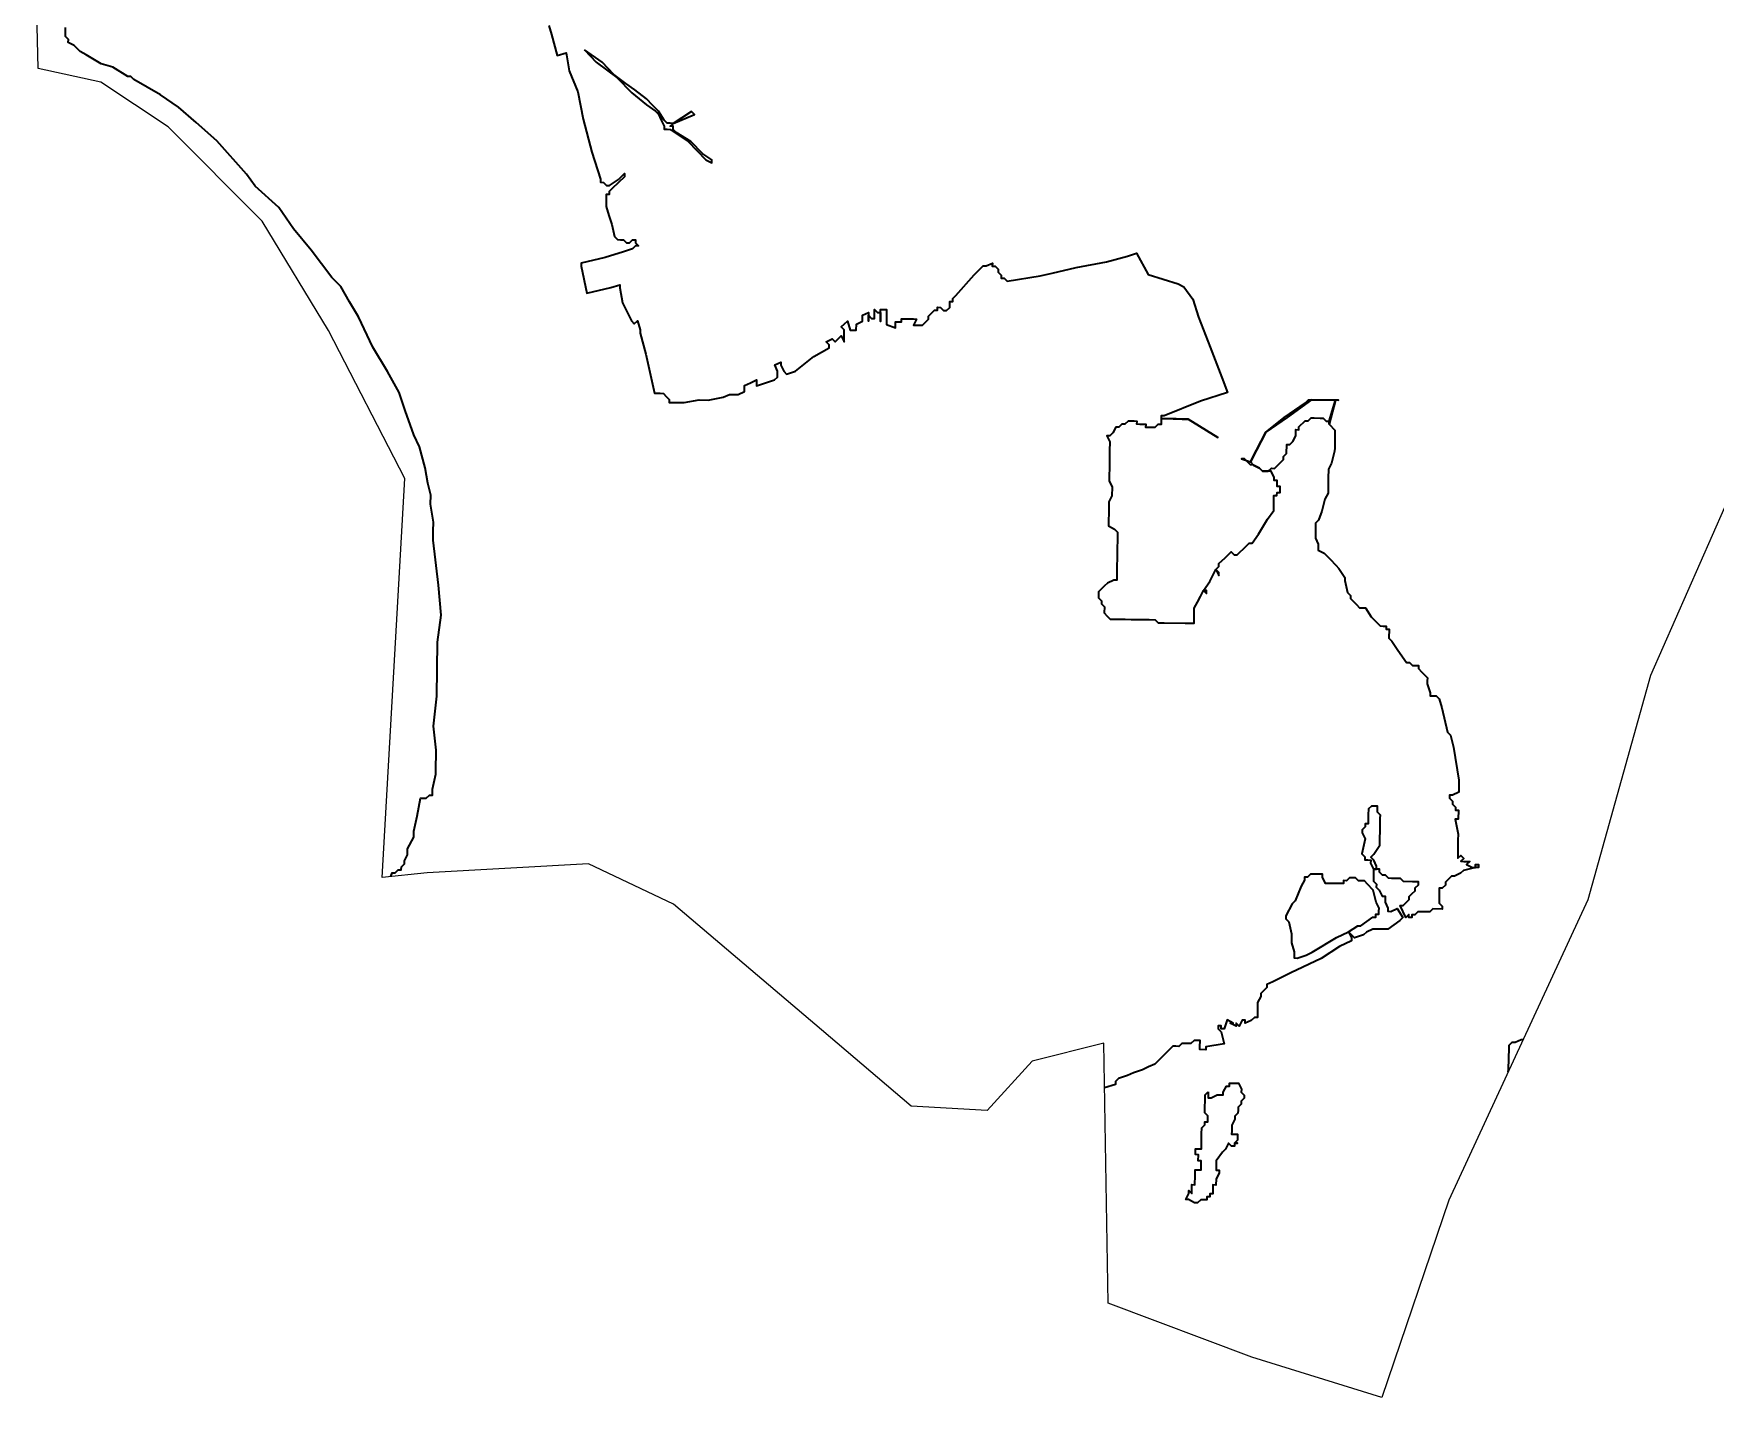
# Model space of a CAD drawing. Header units: metres. Extents: x 266585 to 279238, y 2117616 to 2127268.
# Drawn here: x 266965 to 269197, y 2117616 to 2119425 of the extents above; entities that cross this region are included whole.
import ezdxf

# ---------------------------------------------------------------- set-up
doc = ezdxf.new("R2010")
doc.units = ezdxf.units.M
doc.layers.add('HIGH TIDE LINE', color=7, linetype='Continuous', true_color=0xff00c5)
doc.layers.add('village', color=3, linetype='Continuous')

msp = doc.modelspace()

# ---------------------------------------------------------------- linework, layer by layer
at = {"layer": 'HIGH TIDE LINE', "lineweight": 35}
for points in [[(267439.4, 2118306.7), (267441.1, 2118311.7), (267445.1, 2118311.6), (267449.1, 2118315.5), (267453.1, 2118315.5), (267453.2, 2118319.5), (267457.2, 2118323.4), (267457.3, 2118327.4), (267461.3, 2118335.3), (267461.5, 2118343.2), (267469.7, 2118359), (267469.8, 2118367), (267474, 2118386.9), (267478.4, 2118410.7), (267482.4, 2118410.6), (267486.3, 2118410.6), (267490.4, 2118414.5), (267494.4, 2118414.4), (267494.5, 2118422.4), (267498.8, 2118442.3), (267498.8, 2118446.2), (267499.2, 2118474.1), (267495.7, 2118506), (267500.3, 2118545.8), (267500.8, 2118581.6), (267501.3, 2118617.4), (267505.8, 2118653.2), (267502.4, 2118693.1), (267495.3, 2118752.9), (267495.5, 2118764.9), (267495.7, 2118776.8), (267492, 2118800.8), (267492.2, 2118812.7), (267488.5, 2118828.7), (267484.8, 2118848.7), (267477.2, 2118876.7), (267469.5, 2118892.7), (267458, 2118924.7), (267450.4, 2118948.7), (267434.9, 2118976.8), (267415.5, 2119009), (267396.1, 2119049.1), (267384.5, 2119069.2), (267372.8, 2119089.3), (267361.1, 2119101.4), (267333.7, 2119137.6), (267310.2, 2119165.9), (267290.7, 2119194), (267259.3, 2119222.4), (267247.6, 2119238.5), (267208.4, 2119282.8), (267180.9, 2119307.1), (267157.3, 2119327.4), (267133.6, 2119343.7), (267098.1, 2119364.1), (267094.2, 2119368.1), (267090.2, 2119368.2), (267070.5, 2119380.4), (267054.6, 2119384.6), (267034.9, 2119396.9), (267027, 2119401), (267019.1, 2119409.1), (267011.2, 2119413.2), (267011.3, 2119417.1), (267007.4, 2119421.2), (267007.5, 2119433.1)], [(267648.7, 2119435.7), (267652.5, 2119423.7), (267660, 2119395.7), (267672, 2119399.5), (267675.7, 2119375.6), (267687.2, 2119347.5), (267694.6, 2119311.6), (267705.9, 2119267.6), (267717.4, 2119231.6), (267717.3, 2119227.6), (267721.3, 2119227.5), (267725.2, 2119223.5), (267729.2, 2119223.4), (267741.2, 2119231.2), (267749.3, 2119239.1), (267749.3, 2119235.1), (267741.2, 2119227.3), (267733.1, 2119219.4), (267729.1, 2119215.5), (267729, 2119211.5), (267725, 2119211.6), (267725, 2119207.6), (267724.8, 2119195.6), (267728.6, 2119183.6), (267732.4, 2119171.6), (267736.2, 2119155.6), (267740.1, 2119151.6), (267744.1, 2119151.5), (267748, 2119151.5), (267752, 2119147.4), (267755.9, 2119147.4), (267760, 2119151.3), (267764, 2119151.3), (267763.9, 2119147.3), (267767.8, 2119143.2), (267763.8, 2119143.3), (267759.8, 2119139.4), (267747.8, 2119135.6), (267723.8, 2119127.9), (267691.8, 2119120.4), (267691.8, 2119116.5), (267699.2, 2119080.5), (267731.2, 2119088), (267743.2, 2119091.8), (267743.1, 2119087.8), (267746.8, 2119067.9), (267754.5, 2119051.8), (267758.4, 2119043.8), (267762.3, 2119039.8), (267766.4, 2119043.7), (267770.2, 2119031.7), (267770.1, 2119027.7), (267777.7, 2118999.7), (267788.9, 2118947.8), (267796.8, 2118947.7), (267800.8, 2118947.6), (267804.7, 2118943.6), (267808.6, 2118939.5), (267808.6, 2118935.5), (267812.6, 2118935.5), (267816.6, 2118935.4), (267820.5, 2118935.4), (267824.5, 2118935.3), (267828.5, 2118935.3), (267848.5, 2118938.9), (267860.4, 2118938.8), (267880.4, 2118942.5), (267888.4, 2118946.3), (267900.3, 2118946.1), (267908.4, 2118950), (267908.4, 2118954), (267908.5, 2118958), (267916.5, 2118961.8), (267924.5, 2118965.7), (267924.4, 2118961.7), (267924.4, 2118957.7), (267936.4, 2118961.6), (267948.4, 2118965.4), (267952.4, 2118969.3), (267952.5, 2118973.3), (267952.5, 2118977.2), (267948.7, 2118985.3), (267956.7, 2118989.1), (267956.6, 2118985.2), (267960.5, 2118977.1), (267964.4, 2118973.1), (267976.4, 2118976.9), (268000.6, 2118996.5), (268020.7, 2119008.1), (268020.8, 2119012.1), (268016.8, 2119016.1), (268024.8, 2119020), (268028.8, 2119016), (268036.9, 2119023.8), (268040.7, 2119015.8), (268040.8, 2119019.8), (268040.9, 2119027.7), (268040.9, 2119031.7), (268037, 2119035.7), (268041.1, 2119039.7), (268045.1, 2119043.6), (268048.9, 2119031.6), (268056.9, 2119031.5), (268057, 2119039.4), (268065, 2119043.3), (268065.1, 2119051.3), (268073.1, 2119055.1), (268073, 2119043.2), (268073.1, 2119051.2), (268077, 2119047.1), (268081, 2119047.1), (268081.1, 2119055), (268081.2, 2119059), (268085.1, 2119055), (268089.1, 2119054.9), (268088.9, 2119043), (268089, 2119050.9), (268089.1, 2119058.9), (268097.1, 2119058.8), (268097, 2119050.8), (268096.8, 2119038.9), (268108.7, 2119034.7), (268108.8, 2119042.7), (268116.8, 2119042.5), (268116.8, 2119046.5), (268124.8, 2119046.4), (268128.8, 2119046.4), (268132.7, 2119046.3), (268136.7, 2119046.2), (268132.6, 2119038.3), (268136.6, 2119038.3), (268140.6, 2119038.2), (268144.6, 2119038.2), (268152.7, 2119046), (268152.7, 2119050), (268160.8, 2119057.8), (268164.8, 2119057.8), (268164.8, 2119061.8), (268168.8, 2119061.7), (268172.7, 2119057.7), (268176.7, 2119057.6), (268180.8, 2119061.5), (268180.8, 2119065.5), (268180.9, 2119069.5), (268184.9, 2119069.4), (268184.9, 2119073.4), (268188.9, 2119077.3), (268213.2, 2119104.9), (268221.3, 2119112.7), (268225.4, 2119116.6), (268229.3, 2119116.6), (268237.4, 2119120.4), (268237.3, 2119116.5), (268241.3, 2119116.4), (268245.2, 2119112.4), (268245.1, 2119108.4), (268249.1, 2119104.3), (268249, 2119100.4), (268253, 2119100.3), (268256.9, 2119096.3), (268300.8, 2119103.6), (268316.8, 2119107.3), (268348.8, 2119114.8), (268388.7, 2119122.2), (268416.7, 2119129.8), (268428.7, 2119133.6), (268444.2, 2119105.5), (268483.8, 2119092.9), (268491.7, 2119088.8), (268503.5, 2119072.7), (268511.1, 2119048.7), (268526.4, 2119008.7), (268541.8, 2118968.6), (268549.4, 2118948.6), (268513.4, 2118937.2), (268465.4, 2118918), (268461.4, 2118918), (268461.3, 2118914.1), (268477.2, 2118913.8), (268489.2, 2118913.6), (268497.1, 2118913.5), (268536.6, 2118889.1), (268497.1, 2118913.5), (268493.2, 2118913.6), (268481.2, 2118913.8), (268461.3, 2118914.1), (268461.3, 2118910.1), (268461.2, 2118906.1), (268457.2, 2118906.1), (268453.2, 2118902.2), (268445.2, 2118902.3), (268441.2, 2118902.4), (268441.3, 2118906.4), (268437.3, 2118906.4), (268433.3, 2118906.5), (268429.3, 2118906.6), (268429.4, 2118910.5), (268425.4, 2118910.6), (268421.4, 2118910.7), (268417.5, 2118910.7), (268413.4, 2118906.8), (268409.4, 2118906.8), (268405.4, 2118902.9), (268401.4, 2118903), (268397.3, 2118895.1), (268393.3, 2118891.2), (268389.3, 2118891.2), (268393.2, 2118883.2), (268393, 2118871.2), (268392.8, 2118855.3), (268392.4, 2118831.4), (268396.3, 2118823.4), (268396.1, 2118811.5), (268392, 2118803.6), (268391.9, 2118799.6), (268391.8, 2118787.6), (268391.7, 2118779.7), (268391.6, 2118775.7), (268391.5, 2118771.7), (268399.4, 2118767.6), (268403.4, 2118763.6), (268403.3, 2118755.6), (268403, 2118739.7), (268402.6, 2118707.8), (268402.5, 2118703.8), (268402.4, 2118699.9), (268398.5, 2118699.9), (268390.4, 2118696), (268386.4, 2118692.1), (268382.4, 2118688.2), (268378.3, 2118684.3), (268378.3, 2118680.3), (268378.2, 2118676.3), (268382.1, 2118672.3), (268382.1, 2118668.3), (268386, 2118664.3), (268385.9, 2118656.3), (268389.8, 2118652.2), (268393.7, 2118648.2), (268397.7, 2118648.1), (268405.7, 2118648), (268413.6, 2118647.9), (268421.6, 2118647.8), (268429.5, 2118647.7), (268433.5, 2118647.6), (268437.5, 2118647.6), (268441.5, 2118647.5), (268445.5, 2118647.5), (268453.4, 2118647.3), (268457.4, 2118643.3), (268465.3, 2118643.2), (268493.2, 2118642.8), (268505.1, 2118642.6), (268505.3, 2118654.5), (268505.4, 2118662.5), (268509.5, 2118670.4), (268513.6, 2118678.3), (268517.7, 2118686.2), (268521.6, 2118682.2), (268521.7, 2118686.2), (268517.7, 2118686.2), (268525.8, 2118698), (268529.9, 2118706), (268534, 2118713.9), (268537.9, 2118705.8), (268538, 2118709.8), (268534, 2118713.9), (268538.1, 2118717.8), (268538.1, 2118721.8), (268546.2, 2118729.6), (268554.3, 2118737.5), (268558.2, 2118733.4), (268562.2, 2118733.4), (268574.3, 2118745.1), (268578.4, 2118749.1), (268582.3, 2118749), (268590.5, 2118760.8), (268602.7, 2118780.6), (268610.8, 2118792.4), (268610.9, 2118796.4), (268611, 2118800.4), (268611, 2118804.3), (268611.1, 2118808.3), (268611.1, 2118812.3), (268615.1, 2118812.2), (268615.2, 2118816.2), (268619.2, 2118816.2), (268619.3, 2118824.1), (268615.3, 2118824.2), (268615.4, 2118832.1), (268611.4, 2118832.2), (268611.5, 2118836.2), (268607.6, 2118844.2), (268603.6, 2118844.3), (268599.7, 2118844.3), (268595.7, 2118844.4), (268591.8, 2118848.4), (268583.9, 2118852.5), (268579.9, 2118852.6), (268572, 2118860.7), (268568, 2118860.7), (268579.9, 2118856.6), (268583.9, 2118852.5), (268591.8, 2118848.4), (268595.7, 2118844.4), (268603.6, 2118844.3), (268607.7, 2118848.2), (268611.7, 2118848.1), (268619.7, 2118856), (268623.8, 2118859.9), (268623.8, 2118863.9), (268627.9, 2118867.8), (268627.9, 2118871.8), (268628, 2118875.8), (268628.1, 2118879.8), (268632, 2118879.7), (268636.1, 2118883.6), (268640.2, 2118891.5), (268640.2, 2118895.5), (268640.3, 2118899.5), (268644.3, 2118899.4), (268644.3, 2118903.4), (268652.4, 2118911.3), (268656.4, 2118911.2), (268660.4, 2118915.1), (268664.4, 2118915.1), (268672.4, 2118914.9), (268676.4, 2118914.9), (268680.3, 2118910.9), (268684.3, 2118910.8), (268684.2, 2118906.8), (268684.3, 2118910.8), (268692.6, 2118938.5), (268660.8, 2118939), (268628.6, 2118915.6), (268600.4, 2118896.1), (268588.1, 2118872.4), (268579.9, 2118856.6), (268588.1, 2118872.4), (268600.4, 2118896.1), (268624.6, 2118915.6), (268652.8, 2118935.1), (268656.8, 2118939.1), (268660.8, 2118939), (268696.6, 2118938.5), (268692.6, 2118938.5), (268684.2, 2118906.8), (268692, 2118898.7), (268692, 2118894.7), (268691.8, 2118878.8), (268691.7, 2118874.8), (268691.6, 2118870.9), (268687.4, 2118855), (268683.3, 2118847.1), (268683.3, 2118843.1), (268683.2, 2118839.1), (268682.9, 2118815.2), (268678.8, 2118807.3), (268674.5, 2118791.5), (268670.4, 2118779.6), (268666.4, 2118775.6), (268666.2, 2118763.7), (268666.1, 2118755.7), (268669.9, 2118747.7), (268669.9, 2118743.7), (268669.8, 2118739.8), (268677.7, 2118735.7), (268685.6, 2118727.6), (268693.4, 2118719.5), (268697.3, 2118715.5), (268705.1, 2118703.4), (268705.1, 2118699.4), (268708.8, 2118683.4), (268712.7, 2118679.4), (268712.7, 2118675.4), (268716.6, 2118671.4), (268720.5, 2118667.3), (268724.4, 2118663.3), (268728.4, 2118663.2), (268732.4, 2118663.2), (268740.2, 2118651.1), (268744.1, 2118647.1), (268748, 2118643), (268752, 2118639), (268755.9, 2118638.9), (268759.9, 2118638.9), (268759.9, 2118634.9), (268763.8, 2118634.8), (268763.8, 2118630.9), (268763.7, 2118626.9), (268763.7, 2118622.9), (268767.6, 2118618.8), (268775.4, 2118606.8), (268787.1, 2118590.7), (268791.1, 2118590.6), (268795, 2118586.6), (268799, 2118586.5), (268803, 2118586.5), (268802.9, 2118582.5), (268806.8, 2118578.4), (268810.7, 2118574.4), (268814.7, 2118570.4), (268814.6, 2118566.4), (268814.5, 2118562.4), (268818.4, 2118550.4), (268818.3, 2118546.4), (268822.3, 2118546.4), (268826.3, 2118546.3), (268830.2, 2118542.3), (268834, 2118530.3), (268841.5, 2118498.3), (268845.4, 2118494.2), (268849.2, 2118478.3), (268856.5, 2118434.3), (268856.4, 2118430.4), (268856.2, 2118418.4), (268848.2, 2118414.6), (268844.2, 2118414.6), (268844.2, 2118410.6), (268848.1, 2118406.6), (268848, 2118402.6), (268852, 2118398.6), (268851.9, 2118394.6), (268855.9, 2118394.5), (268855.7, 2118382.6), (268851.7, 2118382.6), (268855.4, 2118362.7), (268855.3, 2118354.7), (268855.3, 2118350.7), (268855.1, 2118338.8), (268855, 2118334.8), (268855, 2118330.8), (268859, 2118334.7), (268862.9, 2118330.7), (268858.9, 2118326.8), (268862.9, 2118326.7), (268866.8, 2118326.7), (268870.8, 2118326.6), (268866.8, 2118322.7), (268874.7, 2118318.6), (268878.7, 2118318.5), (268878.7, 2118322.5), (268882.7, 2118322.5), (268882.7, 2118318.5), (268878.7, 2118318.5), (268862.7, 2118314.8), (268858.7, 2118310.9), (268850.6, 2118307), (268846.7, 2118307), (268842.6, 2118303.1), (268838.6, 2118299.2), (268838.5, 2118295.2), (268834.5, 2118291.3), (268830.5, 2118291.4), (268830.4, 2118287.4), (268830.4, 2118283.4), (268830.3, 2118279.4), (268830.2, 2118271.4), (268834.1, 2118267.4), (268834.1, 2118263.4), (268822.1, 2118263.6), (268818.1, 2118259.7), (268814.1, 2118259.7), (268810.1, 2118259.8), (268806.1, 2118259.9), (268802.2, 2118259.9), (268798.1, 2118256), (268794.1, 2118256), (268794.1, 2118252.1), (268790.1, 2118252.1), (268790.2, 2118256.1), (268786.1, 2118252.2), (268778.4, 2118268.2), (268782.4, 2118268.2), (268786.4, 2118272.1), (268790.5, 2118276), (268790.5, 2118280), (268794.5, 2118283.9), (268798.6, 2118287.8), (268798.6, 2118291.8), (268802.7, 2118295.7), (268802.7, 2118299.7), (268798.8, 2118299.8), (268794.8, 2118299.8), (268782.8, 2118300), (268778.9, 2118304.1), (268774.9, 2118304.1), (268767, 2118304.2), (268763, 2118304.3), (268759.1, 2118308.3), (268755.1, 2118308.4), (268751.2, 2118312.4), (268751.2, 2118316.4), (268747.2, 2118316.5), (268747.3, 2118320.5), (268743.4, 2118328.5), (268739.5, 2118332.5), (268743.6, 2118336.4), (268751.7, 2118348.3), (268751.7, 2118352.2), (268751.8, 2118356.2), (268752, 2118368.2), (268752.1, 2118376.1), (268752.2, 2118380.1), (268752.2, 2118384.1), (268752.3, 2118388.1), (268748.3, 2118392.1), (268748.4, 2118396.1), (268748.5, 2118400.1), (268740.5, 2118400.2), (268736.5, 2118396.3), (268736.3, 2118388.3), (268736.3, 2118384.3), (268736.2, 2118380.4), (268736.2, 2118376.4), (268732.2, 2118376.4), (268732.1, 2118372.4), (268728.1, 2118368.5), (268728, 2118364.5), (268731.9, 2118356.5), (268727.6, 2118336.7), (268731.6, 2118332.6), (268731.5, 2118328.6), (268735.5, 2118328.6), (268739.5, 2118328.5), (268739.4, 2118324.5), (268743.3, 2118316.5), (268747.2, 2118316.5), (268743.3, 2118316.5), (268743.2, 2118312.5), (268743.1, 2118308.6), (268743, 2118300.6), (268747, 2118296.6), (268746.9, 2118292.6), (268750.8, 2118288.5), (268754.7, 2118280.5), (268758.7, 2118280.5), (268758.6, 2118276.5), (268758.5, 2118272.5), (268762.4, 2118264.5), (268762.4, 2118260.5), (268766.3, 2118260.4), (268774.4, 2118264.3), (268782.1, 2118252.2), (268778.1, 2118248.3), (268762, 2118236.6), (268758, 2118236.7), (268754, 2118236.7), (268750.1, 2118236.8), (268746.1, 2118236.8), (268742.1, 2118236.9), (268734.1, 2118233), (268730, 2118229.1), (268718, 2118225.3), (268710.2, 2118233.4), (268722.2, 2118241.2), (268726.2, 2118241.1), (268742.3, 2118252.8), (268746.3, 2118252.8), (268746.4, 2118256.7), (268750.3, 2118256.7), (268750.4, 2118260.7), (268750.5, 2118264.6), (268746.6, 2118272.7), (268742.9, 2118288.7), (268735, 2118296.7), (268731.1, 2118300.8), (268723.1, 2118300.9), (268719.2, 2118304.9), (268711.2, 2118305), (268707.2, 2118301.1), (268703.2, 2118301.2), (268703.2, 2118297.2), (268695.2, 2118297.3), (268691.2, 2118297.4), (268687.2, 2118297.4), (268683.3, 2118297.5), (268679.3, 2118297.5), (268675.4, 2118305.6), (268675.5, 2118309.6), (268671.5, 2118309.6), (268667.5, 2118309.7), (268663.5, 2118309.7), (268659.5, 2118309.8), (268655.5, 2118305.9), (268651.5, 2118305.9), (268651.5, 2118301.9), (268647.4, 2118294), (268639.1, 2118274.2), (268635.1, 2118270.3), (268626.9, 2118254.5), (268626.8, 2118250.5), (268630.7, 2118246.5), (268634.5, 2118230.5), (268634.4, 2118226.5), (268634.3, 2118218.6), (268638.1, 2118206.6), (268638.1, 2118202.6), (268638, 2118198.6), (268642, 2118198.5), (268654, 2118202.3), (268662, 2118206.2), (268694.1, 2118225.6), (268710.2, 2118233.4), (268714.1, 2118225.4), (268714, 2118221.4), (268698, 2118213.6), (268673.8, 2118198.1), (268633.7, 2118178.7), (268609.7, 2118167.1), (268601.7, 2118163.3), (268601.6, 2118159.3), (268597.6, 2118155.4), (268593.5, 2118151.4), (268593.5, 2118147.5), (268589.4, 2118139.6), (268589.2, 2118131.6), (268589.2, 2118127.6), (268589.1, 2118123.6), (268589.1, 2118119.7), (268585.1, 2118119.7), (268581, 2118115.8), (268573, 2118111.9), (268573.1, 2118115.9), (268569.1, 2118116), (268565, 2118108.1), (268561.1, 2118112.1), (268561, 2118108.1), (268553.1, 2118112.2), (268557.1, 2118112.2), (268549.2, 2118116.3), (268545, 2118104.4), (268541.1, 2118104.4), (268541.1, 2118108.4), (268537.1, 2118108.5), (268537.1, 2118104.5), (268541, 2118100.4), (268544.8, 2118084.5), (268520.8, 2118080.8), (268520.7, 2118076.8), (268512.8, 2118077), (268512.8, 2118080.9), (268513, 2118088.9), (268509, 2118089), (268505, 2118089), (268501, 2118085.1), (268493, 2118085.2), (268489, 2118085.3), (268485, 2118081.3), (268481, 2118081.4), (268477, 2118081.5), (268473, 2118077.5), (268468.9, 2118073.6), (268456.8, 2118061.8), (268452.8, 2118057.9), (268444.8, 2118054.1), (268436.7, 2118050.2), (268424.7, 2118046.4), (268416.7, 2118042.5), (268404.7, 2118038.7), (268400.7, 2118034.8), (268400.6, 2118030.8), (268386.4, 2118026.3)], [(268922, 2118047.5), (268922.5, 2118051.1), (268923, 2118078.9), (268923, 2118082.9), (268927.1, 2118086.8), (268931, 2118086.8), (268939.1, 2118090.6), (268941.9, 2118090.6)]]:
    msp.add_lwpolyline(points, dxfattribs=at)
for points in [[(267696, 2119403.2), (267711.7, 2119387), (267739.2, 2119366.7), (267758.9, 2119346.5), (267778.5, 2119330.3), (267790.4, 2119322.1), (267794.3, 2119318.1), (267798.1, 2119310.1), (267802, 2119302), (267801.9, 2119298.1), (267805.9, 2119298), (267809.9, 2119297.9), (267833.6, 2119281.7), (267857.1, 2119257.4), (267865, 2119253.3), (267865.1, 2119257.3), (267853.2, 2119265.4), (267837.5, 2119281.6), (267817.8, 2119293.8), (267813.9, 2119297.9), (267813.9, 2119301.9), (267810, 2119301.9), (267814, 2119305.8), (267842, 2119317.4), (267838.1, 2119321.4), (267814, 2119305.8), (267810, 2119305.9), (267806, 2119306), (267802.1, 2119310), (267794.3, 2119322.1), (267786.5, 2119330.1), (267778.6, 2119338.2), (267762.9, 2119350.4), (267751.1, 2119358.5), (267735.3, 2119370.7), (267719.6, 2119386.9)], [(268523.9, 2118021), (268523.8, 2118013.1), (268527.8, 2118013), (268535.8, 2118016.9), (268539.8, 2118016.8), (268543.8, 2118016.8), (268543.8, 2118020.7), (268547.9, 2118028.7), (268551.9, 2118028.6), (268552, 2118032.6), (268555.9, 2118032.5), (268559.9, 2118032.5), (268563.9, 2118032.4), (268567.8, 2118024.4), (268567.7, 2118020.4), (268571.6, 2118016.4), (268571.6, 2118012.4), (268567.5, 2118008.5), (268567.5, 2118004.5), (268563.4, 2118000.5), (268563.4, 2117996.6), (268563.3, 2117992.6), (268559.3, 2117988.7), (268559.2, 2117984.7), (268555.1, 2117976.8), (268555, 2117968.8), (268554.9, 2117964.8), (268562.9, 2117964.7), (268562.8, 2117956.8), (268558.8, 2117952.8), (268562.7, 2117952.8), (268558.8, 2117952.8), (268558.7, 2117948.8), (268554.7, 2117948.9), (268550.8, 2117952.9), (268546.7, 2117945), (268542.7, 2117941.1), (268534.5, 2117929.3), (268534.5, 2117925.3), (268534.4, 2117921.3), (268534.3, 2117917.3), (268538.3, 2117917.3), (268538.3, 2117913.3), (268534.2, 2117905.4), (268534.1, 2117897.4), (268530.1, 2117897.5), (268530, 2117893.5), (268530, 2117889.5), (268529.9, 2117885.5), (268525.9, 2117885.6), (268525.9, 2117881.6), (268521.9, 2117881.7), (268521.8, 2117877.7), (268513.9, 2117877.8), (268509.8, 2117873.9), (268505.8, 2117873.9), (268497.9, 2117878), (268494, 2117878.1), (268498, 2117886), (268498.1, 2117890), (268502, 2117886), (268502.1, 2117889.9), (268502.1, 2117893.9), (268502.2, 2117897.9), (268506.2, 2117897.8), (268506.4, 2117909.8), (268506.4, 2117913.8), (268506.5, 2117917.7), (268514.4, 2117917.6), (268514.5, 2117921.6), (268514.6, 2117929.6), (268510.6, 2117929.6), (268510.8, 2117937.6), (268506.8, 2117937.7), (268506.9, 2117945.6), (268514.8, 2117945.5), (268514.9, 2117949.5), (268515.1, 2117965.4), (268515.3, 2117973.4), (268519.3, 2117977.3), (268519.4, 2117981.3), (268523.3, 2117981.2), (268523.4, 2117985.2), (268523.5, 2117989.2), (268519.5, 2117993.2), (268519.9, 2118017.1)]]:
    msp.add_lwpolyline(points, close=True, dxfattribs=at)
at = {"layer": 'village', "color": 3}
msp.add_polyline3d([(269241.7, 2118870.5, 0), (269110.9, 2118573.2, 0), (269027.6, 2118275.8, 0), (268843.3, 2117877.3, 0), (268754.1, 2117615.7, 0), (268581.6, 2117669.2, 0), (268391.3, 2117740.6, 0), (268385.4, 2118085.5, 0), (268290.2, 2118061.7, 0), (268230.7, 2117996.3, 0), (268129.6, 2118002.2, 0), (268010.7, 2118103.3, 0), (267814.4, 2118269.9, 0), (267701.4, 2118323.4, 0), (267487.3, 2118311.5, 0), (267427.9, 2118305.5, 0), (267457.6, 2118834.8, 0), (267356.5, 2119031.1, 0), (267268.5, 2119176.2, 0), (267143.6, 2119301.1, 0), (267054.4, 2119360.5, 0), (266971.1, 2119378.4, 0), (266965.2, 2119640, 0)], dxfattribs=at)

doc.saveas('drawing.dxf')
